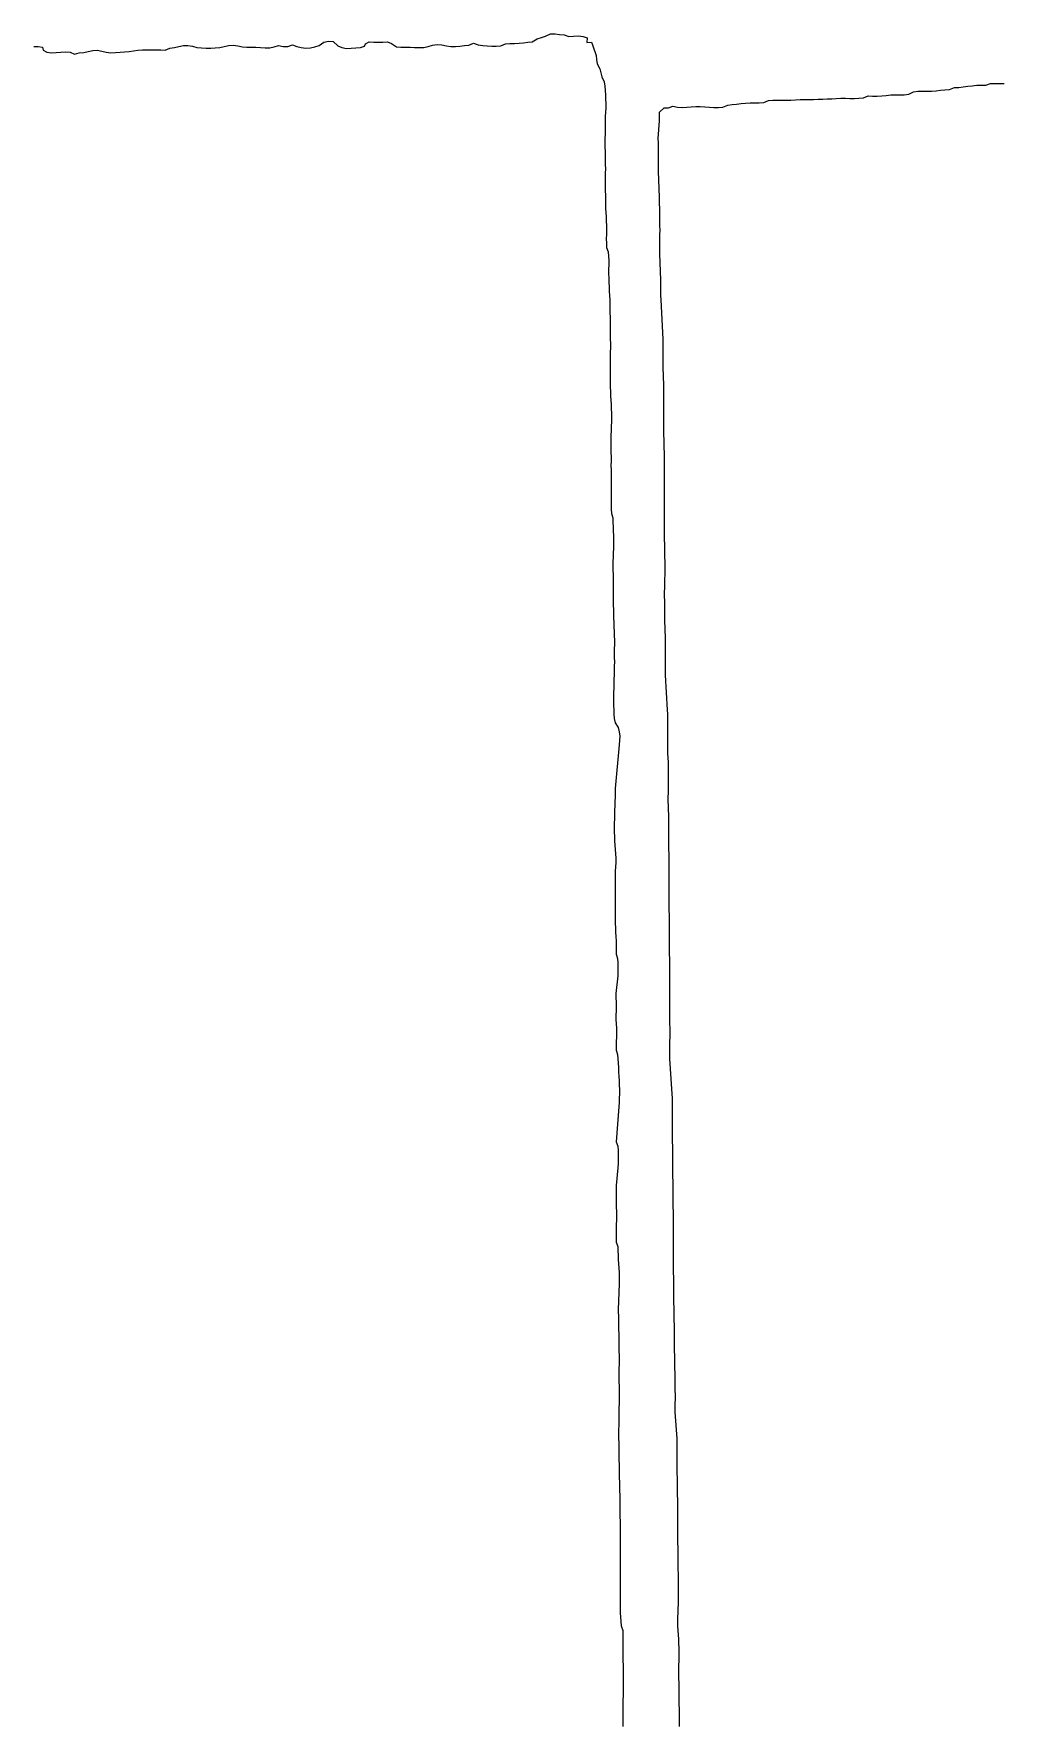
# Model space of a CAD drawing. Extents: x -16 to 11205, y -14909 to 147.
# Drawn here: x 211.64 to 216.35, y 23.51 to 31.72 of the extents above; entities that cross this region are included whole.
import ezdxf

# ---------------------------------------------------------------- set-up
doc = ezdxf.new("R2010")
doc.units = 0
doc.layers.get('0').update_dxf_attribs({"color": 1, "linetype": 'CONTINUOUS', "lineweight": 15, "true_color": 0xff0000})

msp = doc.modelspace()

# ---------------------------------------------------------------- linework, layer by layer
for p, q in [((213.0221, 31.6584), (213.0451, 31.6757)), ((213.0451, 31.6757), (213.0673, 31.6805)), ((213.0673, 31.6805), (213.0898, 31.6779)), ((213.0898, 31.6779), (213.1122, 31.6572)), ((213.2427, 31.655), (213.2467, 31.6662)), ((213.2467, 31.6662), (213.2648, 31.6761)), ((213.2648, 31.6761), (213.2873, 31.6746)), ((213.2873, 31.6746), (213.3093, 31.6746)), ((213.3093, 31.6746), (213.3313, 31.6746)), ((213.3313, 31.6746), (213.3541, 31.677)), ((213.3541, 31.677), (213.3734, 31.6688)), ((213.3734, 31.6688), (213.3972, 31.6529)), ((213.5726, 31.6602), (213.5948, 31.6634)), ((213.5948, 31.6634), (213.6176, 31.6621)), ((213.6176, 31.6621), (213.6398, 31.6579)), ((213.7491, 31.6611), (213.7716, 31.6701)), ((213.7716, 31.6701), (213.7938, 31.6615)), ((213.9033, 31.657), (213.9263, 31.6667)), ((213.9263, 31.6667), (213.9483, 31.6681)), ((213.9483, 31.6681), (213.9702, 31.6693)), ((213.9702, 31.6693), (213.9922, 31.6706)), ((213.9922, 31.6706), (214.014, 31.6722)), ((214.014, 31.6722), (214.0356, 31.6743)), ((214.0356, 31.6743), (214.0567, 31.6772)), ((214.0567, 31.6772), (214.081, 31.6912)), ((214.081, 31.6912), (214.1009, 31.6976)), ((214.1009, 31.6976), (214.1215, 31.7041)), ((214.1215, 31.7041), (214.1458, 31.7156)), ((214.1458, 31.7156), (214.1677, 31.715)), ((214.1677, 31.715), (214.1895, 31.7124)), ((214.1895, 31.7124), (214.2113, 31.7103)), ((214.2113, 31.7103), (214.2345, 31.7027)), ((214.2345, 31.7027), (214.2573, 31.7041)), ((214.2573, 31.7041), (214.2807, 31.7051)), ((214.2807, 31.7051), (214.3035, 31.7027)), ((214.3035, 31.7027), (214.3229, 31.6966)), ((214.3229, 31.6966), (214.3218, 31.6739)), ((214.3218, 31.6739), (214.3446, 31.6746)), ((214.3446, 31.6746), (214.3505, 31.6568)), ((211.6366, 31.6545), (211.6586, 31.6545)), ((211.6586, 31.6545), (211.6783, 31.65)), ((211.6783, 31.65), (211.6819, 31.636)), ((211.6819, 31.636), (211.7001, 31.6268)), ((211.7001, 31.6268), (211.7222, 31.6238)), ((211.7222, 31.6238), (211.7456, 31.6251)), ((211.7456, 31.6251), (211.7683, 31.6271)), ((211.7683, 31.6271), (211.7905, 31.6275)), ((211.7905, 31.6275), (211.8125, 31.627)), ((211.8125, 31.627), (211.8348, 31.6165)), ((211.8348, 31.6165), (211.8572, 31.6235)), ((211.8572, 31.6235), (211.8796, 31.6248)), ((211.8796, 31.6248), (211.9011, 31.6298)), ((211.9011, 31.6298), (211.9227, 31.6349)), ((211.9227, 31.6349), (211.9448, 31.6358)), ((211.9448, 31.6358), (211.9667, 31.6316)), ((211.9667, 31.6316), (211.9882, 31.6262)), ((211.9882, 31.6262), (212.0103, 31.6236)), ((212.0103, 31.6236), (212.033, 31.6247)), ((212.033, 31.6247), (212.0554, 31.6265)), ((212.0554, 31.6265), (212.0775, 31.6279)), ((212.0775, 31.6279), (212.0993, 31.6301)), ((212.0993, 31.6301), (212.1208, 31.6333)), ((212.1208, 31.6333), (212.1425, 31.6361)), ((212.1425, 31.6361), (212.1644, 31.6376)), ((212.1644, 31.6376), (212.1866, 31.6379)), ((212.1866, 31.6379), (212.2087, 31.638)), ((212.2087, 31.638), (212.2307, 31.638)), ((212.2307, 31.638), (212.2527, 31.6375)), ((212.2527, 31.6375), (212.2746, 31.6368)), ((212.2746, 31.6368), (212.2978, 31.6466)), ((212.2978, 31.6466), (212.3196, 31.6497)), ((212.3196, 31.6497), (212.3409, 31.6543)), ((212.3409, 31.6543), (212.3627, 31.6583)), ((212.3627, 31.6583), (212.3851, 31.6586)), ((212.3851, 31.6586), (212.407, 31.6548)), ((212.407, 31.6548), (212.4285, 31.6497)), ((212.4285, 31.6497), (212.4504, 31.6468)), ((212.4504, 31.6468), (212.4728, 31.6465)), ((212.4728, 31.6465), (212.4953, 31.6467)), ((212.4953, 31.6467), (212.5178, 31.6468)), ((212.5178, 31.6468), (212.5397, 31.6489)), ((212.5397, 31.6489), (212.561, 31.654)), ((212.561, 31.654), (212.5825, 31.6591)), ((212.5825, 31.6591), (212.6049, 31.6602)), ((212.6049, 31.6602), (212.6272, 31.657)), ((212.6272, 31.657), (212.649, 31.6528)), ((212.649, 31.6528), (212.6708, 31.651)), ((212.6708, 31.651), (212.6929, 31.6512)), ((212.6929, 31.6512), (212.715, 31.6511)), ((212.715, 31.6511), (212.7371, 31.6493)), ((212.7371, 31.6493), (212.7595, 31.6471)), ((212.7595, 31.6471), (212.782, 31.6473)), ((212.782, 31.6473), (212.8035, 31.6518)), ((212.8035, 31.6518), (212.8241, 31.659)), ((212.8241, 31.659), (212.8471, 31.6537)), ((212.8471, 31.6537), (212.8692, 31.6537)), ((212.8692, 31.6537), (212.8923, 31.6615)), ((212.8923, 31.6615), (212.9133, 31.6543)), ((212.9133, 31.6543), (212.9345, 31.6485)), ((212.9345, 31.6485), (212.9571, 31.6463)), ((212.9571, 31.6463), (212.9799, 31.6477)), ((212.9799, 31.6477), (213.0016, 31.6519)), ((213.0016, 31.6519), (213.0221, 31.6584)), ((213.1122, 31.6572), (213.1322, 31.6487)), ((213.1322, 31.6487), (213.1542, 31.645)), ((213.1542, 31.645), (213.1775, 31.6454)), ((213.1775, 31.6454), (213.2005, 31.647)), ((213.2005, 31.647), (213.2225, 31.6495)), ((213.2225, 31.6495), (213.2427, 31.655)), ((213.3972, 31.6529), (213.4189, 31.6507)), ((213.4189, 31.6507), (213.4411, 31.6508)), ((213.4411, 31.6508), (213.4633, 31.651)), ((213.4633, 31.651), (213.4854, 31.6498)), ((213.4854, 31.6498), (213.5077, 31.6486)), ((213.5077, 31.6486), (213.5299, 31.6499)), ((213.5299, 31.6499), (213.5513, 31.6545)), ((213.5513, 31.6545), (213.5726, 31.6602)), ((213.6398, 31.6579), (213.6615, 31.6544)), ((213.6615, 31.6544), (213.6835, 31.6538)), ((213.6835, 31.6538), (213.7054, 31.6555)), ((213.7054, 31.6555), (213.7271, 31.6583)), ((213.7271, 31.6583), (213.7491, 31.6611)), ((213.7938, 31.6615), (213.8159, 31.659)), ((213.8159, 31.659), (213.8377, 31.6569)), ((213.8377, 31.6569), (213.8596, 31.6558)), ((213.8596, 31.6558), (213.8815, 31.6559)), ((213.8815, 31.6559), (213.9033, 31.657)), ((214.3505, 31.6568), (214.366, 31.6105)), ((214.366, 31.6105), (214.3689, 31.5902)), ((214.3689, 31.5902), (214.3721, 31.5699)), ((214.3721, 31.5699), (214.3847, 31.546)), ((214.3847, 31.546), (214.3891, 31.5261)), ((214.3891, 31.5261), (214.3936, 31.506)), ((214.3936, 31.506), (214.406, 31.4825)), ((214.406, 31.4825), (214.409, 31.462)), ((214.409, 31.462), (214.4108, 31.4411)), ((214.4108, 31.4411), (214.4119, 31.42)), ((214.4119, 31.42), (214.4128, 31.3988)), ((215.753, 31.414), (215.7747, 31.4169)), ((215.7747, 31.4169), (215.7965, 31.4191)), ((215.7965, 31.4191), (215.8185, 31.4193)), ((215.8185, 31.4193), (215.8406, 31.4188)), ((215.8406, 31.4188), (215.8625, 31.4199)), ((215.8625, 31.4199), (215.884, 31.4229)), ((215.884, 31.4229), (215.9073, 31.4348)), ((215.9073, 31.4348), (215.9289, 31.4372)), ((215.9289, 31.4372), (215.9508, 31.4376)), ((215.9508, 31.4376), (215.9729, 31.4368)), ((215.9729, 31.4368), (215.995, 31.4367)), ((215.995, 31.4367), (216.0168, 31.4385)), ((216.0168, 31.4385), (216.0384, 31.4417)), ((216.0384, 31.4417), (216.06, 31.4444)), ((216.06, 31.4444), (216.0818, 31.4457)), ((216.0818, 31.4457), (216.1056, 31.4544)), ((216.1056, 31.4544), (216.1275, 31.4557)), ((216.1275, 31.4557), (216.1491, 31.4582)), ((216.1491, 31.4582), (216.1706, 31.4612)), ((216.1706, 31.4612), (216.1923, 31.4639)), ((216.1923, 31.4639), (216.2141, 31.4656)), ((216.2141, 31.4656), (216.2361, 31.4664)), ((216.2361, 31.4664), (216.2582, 31.4664)), ((216.2582, 31.4664), (216.2815, 31.475)), ((216.2815, 31.475), (216.3035, 31.475)), ((216.3035, 31.475), (216.3255, 31.475)), ((216.3255, 31.475), (216.3475, 31.475)), ((214.4121, 31.3352), (214.4111, 31.314)), ((214.4129, 31.3564), (214.4121, 31.3352)), ((214.4128, 31.3988), (214.4132, 31.3776)), ((214.4132, 31.3776), (214.4129, 31.3564)), ((214.6741, 31.335), (214.6961, 31.3562)), ((214.6742, 31.3139), (214.6741, 31.335)), ((214.6961, 31.3562), (214.7182, 31.3562)), ((214.7182, 31.3562), (214.7394, 31.364)), ((214.7394, 31.364), (214.7621, 31.3596)), ((214.7621, 31.3596), (214.7841, 31.3581)), ((214.7841, 31.3581), (214.8061, 31.3591)), ((214.8061, 31.3591), (214.828, 31.3611)), ((214.828, 31.3611), (214.8501, 31.3624)), ((214.8501, 31.3624), (214.8723, 31.3622)), ((214.8723, 31.3622), (214.8944, 31.3608)), ((214.8944, 31.3608), (214.9163, 31.359)), ((214.9163, 31.359), (214.9382, 31.3577)), ((214.9382, 31.3577), (214.9602, 31.3576)), ((214.9602, 31.3576), (214.982, 31.359)), ((214.982, 31.359), (215.0054, 31.3688)), ((215.0054, 31.3688), (215.0271, 31.3719)), ((215.0271, 31.3719), (215.0486, 31.3749)), ((215.0486, 31.3749), (215.0702, 31.3775)), ((215.0702, 31.3775), (215.092, 31.3797)), ((215.092, 31.3797), (215.114, 31.3808)), ((215.114, 31.3808), (215.136, 31.3811)), ((215.136, 31.3811), (215.158, 31.3813)), ((215.158, 31.3813), (215.1799, 31.3822)), ((215.1799, 31.3822), (215.2029, 31.3913)), ((215.2029, 31.3913), (215.2247, 31.3929)), ((215.2247, 31.3929), (215.2466, 31.394)), ((215.2466, 31.394), (215.2685, 31.3943)), ((215.2685, 31.3943), (215.2905, 31.3942)), ((215.2905, 31.3942), (215.3125, 31.3943)), ((215.3125, 31.3943), (215.3345, 31.3951)), ((215.3345, 31.3951), (215.3565, 31.3963)), ((215.3565, 31.3963), (215.3784, 31.3972)), ((215.3784, 31.3972), (215.4004, 31.3972)), ((215.4004, 31.3972), (215.4225, 31.3971)), ((215.4225, 31.3971), (215.4444, 31.3978)), ((215.4444, 31.3978), (215.4664, 31.3988)), ((215.4664, 31.3988), (215.4883, 31.3997)), ((215.4883, 31.3997), (215.5103, 31.4007)), ((215.5103, 31.4007), (215.5323, 31.402)), ((215.5323, 31.402), (215.5543, 31.4029)), ((215.5543, 31.4029), (215.5764, 31.4025)), ((215.5764, 31.4025), (215.5984, 31.4013)), ((215.5984, 31.4013), (215.6203, 31.4012)), ((215.6203, 31.4012), (215.6422, 31.403)), ((215.6422, 31.403), (215.664, 31.4055)), ((215.664, 31.4055), (215.6868, 31.4139)), ((215.6868, 31.4139), (215.7089, 31.413)), ((215.7089, 31.413), (215.731, 31.4125)), ((215.731, 31.4125), (215.753, 31.414)), ((214.4099, 31.2717), (214.4097, 31.2505)), ((214.4104, 31.2929), (214.4099, 31.2717)), ((214.4111, 31.314), (214.4104, 31.2929)), ((214.6677, 31.2078), (214.6742, 31.2927)), ((214.6742, 31.2927), (214.6742, 31.3139)), ((214.4095, 31.2082), (214.4094, 31.187)), ((214.4094, 31.187), (214.4094, 31.1658)), ((214.4096, 31.2293), (214.4095, 31.2082)), ((214.4097, 31.2505), (214.4096, 31.2293)), ((214.6685, 31.1867), (214.6677, 31.2078)), ((214.6689, 31.1656), (214.6685, 31.1867)), ((214.4094, 31.1658), (214.4096, 31.1447)), ((214.4096, 31.1447), (214.4101, 31.1235)), ((214.4101, 31.1235), (214.4107, 31.1023)), ((214.4107, 31.1023), (214.411, 31.0812)), ((214.6688, 31.1021), (214.6689, 31.1233)), ((214.6689, 31.0809), (214.6688, 31.1021)), ((214.669, 31.1445), (214.6689, 31.1656)), ((214.6689, 31.1233), (214.669, 31.1445)), ((214.4109, 31.0177), (214.4108, 30.9965)), ((214.411, 31.0388), (214.4109, 31.0177)), ((214.411, 31.0812), (214.4112, 31.06)), ((214.4112, 31.06), (214.411, 31.0388)), ((214.6693, 31.0597), (214.6689, 31.0809)), ((214.6698, 31.0385), (214.6693, 31.0597)), ((214.6705, 31.0174), (214.6698, 31.0385)), ((214.6713, 30.9962), (214.6705, 31.0174)), ((214.4108, 30.9965), (214.4107, 30.9753)), ((214.4107, 30.9753), (214.4109, 30.9542)), ((214.4109, 30.9542), (214.4113, 30.933)), ((214.4113, 30.933), (214.4116, 30.9118)), ((214.6722, 30.9751), (214.6713, 30.9962)), ((214.673, 30.9539), (214.6722, 30.9751)), ((214.6736, 30.9328), (214.673, 30.9539)), ((214.674, 30.9116), (214.6736, 30.9328)), ((214.4116, 30.9118), (214.412, 30.8907)), ((214.412, 30.8907), (214.4125, 30.8696)), ((214.4125, 30.8696), (214.4135, 30.8484)), ((214.4135, 30.8484), (214.4148, 30.8273)), ((214.6744, 30.8905), (214.674, 30.9116)), ((214.675, 30.8693), (214.6744, 30.8905)), ((214.6757, 30.8482), (214.675, 30.8693)), ((214.6761, 30.827), (214.6757, 30.8482)), ((214.4148, 30.8273), (214.4158, 30.8062)), ((214.4158, 30.8062), (214.4166, 30.785)), ((214.4166, 30.7637), (214.4163, 30.7426)), ((214.4166, 30.785), (214.4166, 30.7637)), ((214.6764, 30.8058), (214.6761, 30.827)), ((214.6765, 30.7846), (214.6764, 30.8058)), ((214.6766, 30.7635), (214.6765, 30.7846)), ((214.6765, 30.7423), (214.6766, 30.7635)), ((214.4163, 30.7426), (214.416, 30.7214)), ((214.416, 30.7214), (214.4164, 30.7003)), ((214.4164, 30.7003), (214.4175, 30.6793)), ((214.4175, 30.6793), (214.4255, 30.6574)), ((214.6759, 30.6788), (214.676, 30.7)), ((214.6761, 30.6576), (214.6759, 30.6788)), ((214.676, 30.7), (214.6764, 30.7211)), ((214.6764, 30.7211), (214.6765, 30.7423)), ((214.4255, 30.6574), (214.4269, 30.6364)), ((214.4269, 30.6364), (214.4275, 30.6153)), ((214.4275, 30.6153), (214.4275, 30.5942)), ((214.6764, 30.6365), (214.6761, 30.6576)), ((214.6769, 30.6153), (214.6764, 30.6365)), ((214.6775, 30.5942), (214.6769, 30.6153)), ((214.4275, 30.5942), (214.4271, 30.573)), ((214.4271, 30.573), (214.4271, 30.5518)), ((214.4271, 30.5518), (214.4275, 30.5306)), ((214.4275, 30.5306), (214.4283, 30.5094)), ((214.6783, 30.5731), (214.6775, 30.5942)), ((214.6792, 30.5519), (214.6783, 30.5731)), ((214.68, 30.5307), (214.6792, 30.5519)), ((214.6807, 30.5096), (214.68, 30.5307)), ((214.4283, 30.5094), (214.4293, 30.4883)), ((214.4293, 30.4883), (214.4305, 30.4671)), ((214.4305, 30.4671), (214.4316, 30.446)), ((214.4316, 30.446), (214.4326, 30.4249)), ((214.6809, 30.4884), (214.6807, 30.5096)), ((214.6809, 30.4672), (214.6809, 30.4884)), ((214.681, 30.446), (214.6809, 30.4672)), ((214.6815, 30.4248), (214.681, 30.446)), ((214.4326, 30.4249), (214.4332, 30.4038)), ((214.4332, 30.4038), (214.4335, 30.3826)), ((214.4335, 30.3826), (214.4338, 30.3614)), ((214.4338, 30.3614), (214.4341, 30.3403)), ((214.692, 30.234), (214.6815, 30.4248)), ((214.4341, 30.3403), (214.4344, 30.3191)), ((214.4344, 30.3191), (214.4347, 30.2979)), ((214.4347, 30.2979), (214.4349, 30.2768)), ((214.4349, 30.2768), (214.4351, 30.2556)), ((214.4351, 30.2556), (214.4353, 30.2344)), ((214.4353, 30.2344), (214.4355, 30.2132)), ((214.4356, 30.1921), (214.4354, 30.1709)), ((214.4355, 30.2132), (214.4356, 30.1921)), ((214.6926, 30.2129), (214.692, 30.234)), ((214.6925, 30.1707), (214.6926, 30.1918)), ((214.6926, 30.1918), (214.6926, 30.2129)), ((214.4351, 30.1285), (214.4349, 30.1074)), ((214.4349, 30.1074), (214.4349, 30.0862)), ((214.4352, 30.1497), (214.4351, 30.1285)), ((214.4354, 30.1709), (214.4352, 30.1497)), ((214.6923, 30.1283), (214.6924, 30.1495)), ((214.6923, 30.1071), (214.6923, 30.1283)), ((214.6927, 30.0859), (214.6923, 30.1071)), ((214.6924, 30.1495), (214.6925, 30.1707)), ((214.4349, 30.0862), (214.435, 30.0651)), ((214.435, 30.0651), (214.435, 30.0439)), ((214.435, 30.0439), (214.4351, 30.0227)), ((214.4351, 30.0227), (214.4351, 30.0016)), ((214.6934, 30.0648), (214.6927, 30.0859)), ((214.6941, 30.0436), (214.6934, 30.0648)), ((214.6947, 30.0225), (214.6941, 30.0436)), ((214.6951, 30.0013), (214.6947, 30.0225)), ((214.4351, 30.0016), (214.4355, 29.9804)), ((214.4355, 29.9804), (214.4363, 29.9594)), ((214.4363, 29.9594), (214.4376, 29.9383)), ((214.6953, 29.9802), (214.6951, 30.0013)), ((214.6956, 29.959), (214.6953, 29.9802)), ((214.6956, 29.9379), (214.6956, 29.959)), ((214.4376, 29.9383), (214.4391, 29.9172)), ((214.4391, 29.9172), (214.4402, 29.896)), ((214.4402, 29.896), (214.4408, 29.8747)), ((214.4408, 29.8747), (214.4409, 29.8534)), ((214.6951, 29.8744), (214.6953, 29.8955)), ((214.6951, 29.8532), (214.6951, 29.8744)), ((214.6953, 29.8955), (214.6955, 29.9167)), ((214.6955, 29.9167), (214.6956, 29.9379)), ((214.4393, 29.7897), (214.4387, 29.7685)), ((214.4399, 29.8109), (214.4393, 29.7897)), ((214.4404, 29.8321), (214.4399, 29.8109)), ((214.4409, 29.8534), (214.4404, 29.8321)), ((214.6952, 29.832), (214.6951, 29.8532)), ((214.6953, 29.8108), (214.6952, 29.832)), ((214.6956, 29.7897), (214.6953, 29.8108)), ((214.6959, 29.7685), (214.6956, 29.7897)), ((214.4382, 29.7474), (214.438, 29.7263)), ((214.438, 29.7263), (214.4382, 29.7052)), ((214.4387, 29.7685), (214.4382, 29.7474)), ((214.4382, 29.7052), (214.4386, 29.684)), ((214.6963, 29.7473), (214.6959, 29.7685)), ((214.6969, 29.7262), (214.6963, 29.7473)), ((214.6976, 29.705), (214.6969, 29.7262)), ((214.6981, 29.6838), (214.6976, 29.705)), ((214.4386, 29.684), (214.4389, 29.6628)), ((214.4388, 29.6417), (214.4387, 29.6205)), ((214.4387, 29.6205), (214.4389, 29.5993)), ((214.4389, 29.6628), (214.4388, 29.6417)), ((214.6983, 29.6627), (214.6981, 29.6838)), ((214.6981, 29.5992), (214.6983, 29.6203)), ((214.6984, 29.6415), (214.6983, 29.6627)), ((214.6983, 29.6203), (214.6984, 29.6415)), ((214.4389, 29.5993), (214.439, 29.5782)), ((214.439, 29.5782), (214.439, 29.557)), ((214.439, 29.557), (214.439, 29.5359)), ((214.439, 29.5359), (214.4392, 29.5147)), ((214.698, 29.578), (214.6981, 29.5992)), ((214.698, 29.5568), (214.698, 29.578)), ((214.698, 29.5356), (214.698, 29.5568)), ((214.6981, 29.5145), (214.698, 29.5356)), ((214.4392, 29.5147), (214.4396, 29.4935)), ((214.4396, 29.4935), (214.4399, 29.4724)), ((214.4399, 29.4724), (214.44, 29.4512)), ((214.44, 29.4512), (214.4401, 29.4301)), ((214.6982, 29.4933), (214.6981, 29.5145)), ((214.6983, 29.4721), (214.6982, 29.4933)), ((214.6986, 29.451), (214.6983, 29.4721)), ((214.6988, 29.4298), (214.6986, 29.451)), ((214.4401, 29.4301), (214.4402, 29.4089)), ((214.4402, 29.4089), (214.4405, 29.3878)), ((214.4405, 29.3878), (214.4468, 29.3662)), ((214.4468, 29.3662), (214.4476, 29.345)), ((214.6984, 29.3451), (214.6985, 29.3663)), ((214.6985, 29.3663), (214.6988, 29.3875)), ((214.6989, 29.4086), (214.6988, 29.4298)), ((214.6988, 29.3875), (214.6989, 29.4086)), ((214.4476, 29.345), (214.4487, 29.3239)), ((214.4487, 29.3239), (214.4498, 29.3027)), ((214.4498, 29.3027), (214.4507, 29.2817)), ((214.6984, 29.324), (214.6984, 29.3451)), ((214.6985, 29.3028), (214.6984, 29.324)), ((214.6987, 29.2816), (214.6985, 29.3028)), ((214.4507, 29.2184), (214.4497, 29.1973)), ((214.4507, 29.2817), (214.4513, 29.2606)), ((214.4512, 29.2395), (214.4507, 29.2184)), ((214.4513, 29.2606), (214.4512, 29.2395)), ((214.699, 29.2605), (214.6987, 29.2816)), ((214.6993, 29.2393), (214.699, 29.2605)), ((214.6997, 29.2182), (214.6993, 29.2393)), ((214.7001, 29.197), (214.6997, 29.2182)), ((214.4476, 29.1549), (214.4474, 29.1336)), ((214.4474, 29.1336), (214.4476, 29.1123)), ((214.4485, 29.1761), (214.4476, 29.1549)), ((214.4497, 29.1973), (214.4485, 29.1761)), ((214.7006, 29.1758), (214.7001, 29.197)), ((214.701, 29.1546), (214.7006, 29.1758)), ((214.7013, 29.1335), (214.701, 29.1546)), ((214.7013, 29.1123), (214.7013, 29.1335)), ((214.4476, 29.1123), (214.4485, 29.0911)), ((214.4485, 29.0911), (214.4493, 29.07)), ((214.4493, 29.07), (214.4497, 29.0489)), ((214.4497, 29.0489), (214.4496, 29.0277)), ((214.6996, 29.0276), (214.7002, 29.0487)), ((214.7002, 29.0487), (214.7008, 29.0699)), ((214.7008, 29.0699), (214.7011, 29.0911)), ((214.7011, 29.0911), (214.7013, 29.1123)), ((214.4494, 29.0066), (214.4492, 28.9854)), ((214.4492, 28.9854), (214.4494, 28.9642)), ((214.4496, 29.0277), (214.4494, 29.0066)), ((214.4494, 28.9642), (214.45, 28.943)), ((214.6991, 29.0064), (214.6996, 29.0276)), ((214.6991, 28.9853), (214.6991, 29.0064)), ((214.6994, 28.9641), (214.6991, 28.9853)), ((214.6998, 28.9429), (214.6994, 28.9641)), ((214.45, 28.943), (214.4506, 28.9218)), ((214.4506, 28.9218), (214.4511, 28.9006)), ((214.4511, 28.9006), (214.4516, 28.8794)), ((214.4516, 28.8794), (214.4521, 28.8583)), ((214.7001, 28.9218), (214.6998, 28.9429)), ((214.7003, 28.9006), (214.7001, 28.9218)), ((214.7004, 28.8795), (214.7003, 28.9006)), ((214.7008, 28.8583), (214.7004, 28.8795)), ((214.4521, 28.8583), (214.4528, 28.8371)), ((214.4528, 28.8371), (214.4536, 28.816)), ((214.4536, 28.816), (214.4544, 28.7949)), ((214.4544, 28.7949), (214.455, 28.7737)), ((214.7013, 28.8372), (214.7008, 28.8583)), ((214.7019, 28.816), (214.7013, 28.8372)), ((214.7025, 28.7948), (214.7019, 28.816)), ((214.703, 28.7736), (214.7025, 28.7948)), ((214.4548, 28.7314), (214.4546, 28.7102)), ((214.4546, 28.7102), (214.4547, 28.6891)), ((214.4551, 28.7526), (214.4548, 28.7314)), ((214.455, 28.7737), (214.4551, 28.7526)), ((214.7032, 28.7524), (214.703, 28.7736)), ((214.703, 28.7101), (214.7032, 28.7312)), ((214.703, 28.6889), (214.703, 28.7101)), ((214.7032, 28.7312), (214.7032, 28.7524)), ((214.4548, 28.6467), (214.4543, 28.6256)), ((214.4547, 28.6891), (214.4549, 28.6679)), ((214.4549, 28.6679), (214.4548, 28.6467)), ((214.7031, 28.6678), (214.703, 28.6889)), ((214.7034, 28.6466), (214.7031, 28.6678)), ((214.7036, 28.6254), (214.7034, 28.6466)), ((214.4523, 28.5621), (214.4518, 28.5409)), ((214.4529, 28.5833), (214.4523, 28.5621)), ((214.4535, 28.6044), (214.4529, 28.5833)), ((214.4543, 28.6256), (214.4535, 28.6044)), ((214.7037, 28.6042), (214.7036, 28.6254)), ((214.7132, 28.4346), (214.7037, 28.6042)), ((214.4511, 28.5197), (214.4508, 28.4985)), ((214.4508, 28.4985), (214.451, 28.4772)), ((214.451, 28.4772), (214.4516, 28.456)), ((214.4518, 28.5409), (214.4511, 28.5197)), ((214.4516, 28.456), (214.452, 28.4347)), ((214.452, 28.4347), (214.4528, 28.4134)), ((214.4528, 28.4134), (214.4548, 28.3925)), ((214.4548, 28.3925), (214.4591, 28.3721)), ((214.7142, 28.4135), (214.7132, 28.4346)), ((214.7149, 28.3924), (214.7142, 28.4135)), ((214.7152, 28.3713), (214.7149, 28.3924)), ((214.4591, 28.3721), (214.4728, 28.3493)), ((214.4728, 28.3493), (214.4782, 28.3292)), ((214.4782, 28.3292), (214.4808, 28.3081)), ((214.4808, 28.3081), (214.4803, 28.2868)), ((214.714, 28.2866), (214.7141, 28.3079)), ((214.7141, 28.3079), (214.7145, 28.329)), ((214.7145, 28.329), (214.715, 28.3502)), ((214.715, 28.3502), (214.7152, 28.3713)), ((214.4777, 28.2657), (214.4587, 28.054)), ((214.4803, 28.2868), (214.4777, 28.2657)), ((214.7142, 28.2654), (214.714, 28.2866)), ((214.7146, 28.2442), (214.7142, 28.2654)), ((214.7153, 28.223), (214.7146, 28.2442)), ((214.7161, 28.2018), (214.7153, 28.223)), ((214.7171, 28.1807), (214.7161, 28.2018)), ((214.7178, 28.1596), (214.7171, 28.1807)), ((214.718, 28.1385), (214.7178, 28.1596)), ((214.7179, 28.1173), (214.718, 28.1385)), ((214.4587, 28.054), (214.4591, 28.0328)), ((214.7174, 28.0326), (214.7176, 28.0538)), ((214.7175, 28.075), (214.7176, 28.0961)), ((214.7176, 28.0538), (214.7175, 28.075)), ((214.7176, 28.0961), (214.7179, 28.1173)), ((214.4579, 27.9904), (214.4568, 27.9693)), ((214.4588, 28.0116), (214.4579, 27.9904)), ((214.4591, 28.0328), (214.4588, 28.0116)), ((214.717, 28.0114), (214.7174, 28.0326)), ((214.717, 27.9902), (214.717, 28.0114)), ((214.7175, 27.9691), (214.717, 27.9902)), ((214.4552, 27.9058), (214.4548, 27.8846)), ((214.4556, 27.927), (214.4552, 27.9058)), ((214.4561, 27.9481), (214.4556, 27.927)), ((214.4568, 27.9693), (214.4561, 27.9481)), ((214.7183, 27.9479), (214.7175, 27.9691)), ((214.719, 27.9268), (214.7183, 27.9479)), ((214.7194, 27.9056), (214.719, 27.9268)), ((214.7196, 27.8844), (214.7194, 27.9056)), ((214.4548, 27.8846), (214.4546, 27.8634)), ((214.4546, 27.8634), (214.4547, 27.8423)), ((214.4547, 27.8423), (214.4552, 27.8211)), ((214.4552, 27.8211), (214.4559, 27.7999)), ((214.7197, 27.8633), (214.7196, 27.8844)), ((214.7198, 27.8421), (214.7197, 27.8633)), ((214.7198, 27.821), (214.7198, 27.8421)), ((214.7198, 27.7998), (214.7198, 27.821)), ((214.4559, 27.7999), (214.4569, 27.7788)), ((214.4569, 27.7788), (214.4587, 27.7577)), ((214.4587, 27.7577), (214.4607, 27.7366)), ((214.4607, 27.7366), (214.462, 27.7154)), ((214.7199, 27.7786), (214.7198, 27.7998)), ((214.72, 27.7574), (214.7199, 27.7786)), ((214.7203, 27.7363), (214.72, 27.7574)), ((214.7205, 27.7151), (214.7203, 27.7363)), ((214.459, 27.6517), (214.4583, 27.6306)), ((214.4605, 27.6728), (214.459, 27.6517)), ((214.4619, 27.6941), (214.4605, 27.6728)), ((214.462, 27.7154), (214.4619, 27.6941)), ((214.7208, 27.6939), (214.7205, 27.7151)), ((214.721, 27.6728), (214.7208, 27.6939)), ((214.7211, 27.6516), (214.721, 27.6728)), ((214.7211, 27.6304), (214.7211, 27.6516)), ((214.4583, 27.6306), (214.4583, 27.6094)), ((214.4583, 27.6094), (214.4584, 27.5883)), ((214.4584, 27.5883), (214.4585, 27.5671)), ((214.4585, 27.5671), (214.4585, 27.5459)), ((214.7208, 27.5458), (214.721, 27.5669)), ((214.721, 27.5669), (214.7211, 27.5881)), ((214.7211, 27.6093), (214.7211, 27.6304)), ((214.7211, 27.5881), (214.7211, 27.6093)), ((214.4585, 27.5248), (214.4584, 27.5036)), ((214.4584, 27.5036), (214.4584, 27.4824)), ((214.4584, 27.4824), (214.4585, 27.4613)), ((214.4585, 27.5459), (214.4585, 27.5248)), ((214.7206, 27.5246), (214.7208, 27.5458)), ((214.7206, 27.5034), (214.7206, 27.5246)), ((214.7209, 27.4822), (214.7206, 27.5034)), ((214.7214, 27.4611), (214.7209, 27.4822)), ((214.4585, 27.4613), (214.4587, 27.4401)), ((214.4587, 27.4401), (214.4588, 27.419)), ((214.4588, 27.419), (214.4592, 27.3978)), ((214.4592, 27.3978), (214.4599, 27.3767)), ((214.722, 27.4399), (214.7214, 27.4611)), ((214.7224, 27.4188), (214.722, 27.4399)), ((214.7226, 27.3976), (214.7224, 27.4188)), ((214.7226, 27.3764), (214.7226, 27.3976)), ((214.4599, 27.3767), (214.461, 27.3556)), ((214.461, 27.3556), (214.4622, 27.3345)), ((214.4622, 27.3345), (214.4632, 27.3133)), ((214.7224, 27.3129), (214.7225, 27.3341)), ((214.7225, 27.3341), (214.7226, 27.3552)), ((214.7226, 27.3552), (214.7226, 27.3764)), ((214.4632, 27.3133), (214.4638, 27.2921)), ((214.4638, 27.2921), (214.4642, 27.2709)), ((214.4642, 27.2709), (214.4644, 27.2497)), ((214.4644, 27.2497), (214.471, 27.2283)), ((214.7224, 27.2917), (214.7224, 27.3129)), ((214.7227, 27.2706), (214.7224, 27.2917)), ((214.7231, 27.2494), (214.7227, 27.2706)), ((214.7236, 27.2283), (214.7231, 27.2494)), ((214.471, 27.2283), (214.4711, 27.2071)), ((214.4711, 27.2071), (214.4713, 27.186)), ((214.4713, 27.186), (214.4717, 27.1649)), ((214.4717, 27.1649), (214.4718, 27.1438)), ((214.7239, 27.2071), (214.7236, 27.2283)), ((214.724, 27.1859), (214.7239, 27.2071)), ((214.7241, 27.1647), (214.724, 27.1859)), ((214.7242, 27.1436), (214.7241, 27.1647)), ((214.4718, 27.1438), (214.4625, 27.059)), ((214.7239, 27.0589), (214.724, 27.08)), ((214.724, 27.08), (214.7241, 27.1012)), ((214.7241, 27.1012), (214.7242, 27.1224)), ((214.7242, 27.1224), (214.7242, 27.1436)), ((214.4625, 27.059), (214.4628, 27.0379)), ((214.4628, 27.0379), (214.4633, 27.0167)), ((214.4633, 26.9955), (214.463, 26.9744)), ((214.4633, 27.0167), (214.4633, 26.9955)), ((214.7238, 27.0377), (214.7239, 27.0589)), ((214.7238, 27.0165), (214.7238, 27.0377)), ((214.7239, 26.9954), (214.7238, 27.0165)), ((214.7242, 26.9742), (214.7239, 26.9954)), ((214.463, 26.9744), (214.4627, 26.9533)), ((214.4627, 26.9533), (214.4629, 26.9321)), ((214.4629, 26.9321), (214.4639, 26.911)), ((214.4639, 26.911), (214.465, 26.8898)), ((214.7246, 26.9531), (214.7242, 26.9742)), ((214.7248, 26.9319), (214.7246, 26.9531)), ((214.725, 26.9107), (214.7248, 26.9319)), ((214.7252, 26.8895), (214.725, 26.9107)), ((214.4642, 26.8262), (214.4636, 26.805)), ((214.4651, 26.8473), (214.4642, 26.8262)), ((214.465, 26.8898), (214.4655, 26.8686)), ((214.4655, 26.8686), (214.4651, 26.8473)), ((214.7249, 26.8048), (214.7251, 26.826)), ((214.7251, 26.826), (214.7252, 26.8472)), ((214.7252, 26.8683), (214.7252, 26.8895)), ((214.7252, 26.8472), (214.7252, 26.8683)), ((214.4636, 26.805), (214.4636, 26.784)), ((214.4636, 26.784), (214.4708, 26.7623)), ((214.4708, 26.7623), (214.4721, 26.7411)), ((214.4721, 26.7411), (214.4734, 26.72)), ((214.7248, 26.7837), (214.7249, 26.8048)), ((214.7249, 26.7625), (214.7248, 26.7837)), ((214.7251, 26.7414), (214.7249, 26.7625)), ((214.7362, 26.5718), (214.7251, 26.7414)), ((214.4734, 26.72), (214.4747, 26.6989)), ((214.4747, 26.6989), (214.4758, 26.6778)), ((214.4758, 26.6778), (214.4769, 26.6567)), ((214.4769, 26.6567), (214.4781, 26.6356)), ((214.4781, 26.6356), (214.4791, 26.6145)), ((214.4791, 26.6145), (214.4797, 26.5933)), ((214.4797, 26.5933), (214.4797, 26.5721)), ((214.477, 26.5088), (214.4756, 26.4877)), ((214.4782, 26.5299), (214.477, 26.5088)), ((214.479, 26.551), (214.4782, 26.5299)), ((214.4797, 26.5721), (214.479, 26.551)), ((214.7366, 26.5507), (214.7362, 26.5718)), ((214.7368, 26.5295), (214.7366, 26.5507)), ((214.7369, 26.5084), (214.7368, 26.5295)), ((214.737, 26.4873), (214.7369, 26.5084)), ((214.4707, 26.4244), (214.4636, 26.3395)), ((214.4723, 26.4456), (214.4707, 26.4244)), ((214.4739, 26.4667), (214.4723, 26.4456)), ((214.4756, 26.4877), (214.4739, 26.4667)), ((214.7371, 26.4661), (214.737, 26.4873)), ((214.7371, 26.4449), (214.7371, 26.4661)), ((214.7371, 26.4238), (214.7371, 26.4449)), ((214.7371, 26.4026), (214.7371, 26.4238)), ((214.4636, 26.3395), (214.4714, 26.3178)), ((214.7372, 26.3814), (214.7371, 26.4026)), ((214.7375, 26.3602), (214.7372, 26.3814)), ((214.738, 26.339), (214.7375, 26.3602)), ((214.7384, 26.3178), (214.738, 26.339)), ((214.4714, 26.3178), (214.4729, 26.2967)), ((214.4737, 26.2547), (214.4728, 26.2336)), ((214.4729, 26.2967), (214.4738, 26.2757)), ((214.4738, 26.2757), (214.4737, 26.2547)), ((214.7388, 26.2967), (214.7384, 26.3178)), ((214.7392, 26.2755), (214.7388, 26.2967)), ((214.7394, 26.2544), (214.7392, 26.2755)), ((214.7393, 26.2332), (214.7394, 26.2544)), ((214.4715, 26.2126), (214.4632, 26.1276)), ((214.4728, 26.2336), (214.4715, 26.2126)), ((214.7392, 26.2121), (214.7393, 26.2332)), ((214.7393, 26.1909), (214.7392, 26.2121)), ((214.7394, 26.1697), (214.7393, 26.1909)), ((214.7398, 26.1485), (214.7394, 26.1697)), ((214.4632, 26.1276), (214.4633, 26.1065)), ((214.4633, 26.1065), (214.4635, 26.0853)), ((214.4635, 26.0853), (214.4637, 26.0642)), ((214.7402, 26.1274), (214.7398, 26.1485)), ((214.7404, 26.1062), (214.7402, 26.1274)), ((214.7406, 26.085), (214.7404, 26.1062)), ((214.7408, 26.0639), (214.7406, 26.085)), ((214.4637, 26.0642), (214.464, 26.043)), ((214.464, 26.043), (214.4645, 26.0218)), ((214.4645, 26.0218), (214.4649, 26.0006)), ((214.741, 26.0427), (214.7408, 26.0639)), ((214.7413, 26.0215), (214.741, 26.0427)), ((214.7416, 26.0004), (214.7413, 26.0215)), ((214.4642, 25.9371), (214.4641, 25.9159)), ((214.4646, 25.9582), (214.4642, 25.9371)), ((214.4648, 25.9794), (214.4646, 25.9582)), ((214.4649, 26.0006), (214.4648, 25.9794)), ((214.7419, 25.9792), (214.7416, 26.0004)), ((214.7418, 25.9157), (214.7419, 25.9369)), ((214.742, 25.9581), (214.7419, 25.9792)), ((214.7419, 25.9369), (214.742, 25.9581)), ((214.4641, 25.9159), (214.4641, 25.8948)), ((214.4641, 25.8948), (214.4642, 25.8737)), ((214.4642, 25.8737), (214.4644, 25.8526)), ((214.4644, 25.8526), (214.4711, 25.8309)), ((214.7417, 25.8946), (214.7418, 25.9157)), ((214.7418, 25.8734), (214.7417, 25.8946)), ((214.7418, 25.8522), (214.7418, 25.8734)), ((214.7418, 25.831), (214.7418, 25.8522)), ((214.4711, 25.8309), (214.472, 25.8097)), ((214.472, 25.8097), (214.473, 25.7885)), ((214.473, 25.7885), (214.474, 25.7674)), ((214.474, 25.7674), (214.4751, 25.7463)), ((214.7419, 25.8099), (214.7418, 25.831)), ((214.7421, 25.7887), (214.7419, 25.8099)), ((214.7422, 25.7675), (214.7421, 25.7887)), ((214.7424, 25.7464), (214.7422, 25.7675)), ((214.4751, 25.7463), (214.4763, 25.7252)), ((214.4763, 25.7252), (214.4776, 25.7041)), ((214.4776, 25.7041), (214.4786, 25.683)), ((214.4786, 25.683), (214.4789, 25.6619)), ((214.7425, 25.7252), (214.7424, 25.7464)), ((214.7428, 25.704), (214.7425, 25.7252)), ((214.743, 25.6829), (214.7428, 25.704)), ((214.7432, 25.6617), (214.743, 25.6829)), ((214.4763, 25.5985), (214.4753, 25.5774)), ((214.4775, 25.6196), (214.4763, 25.5985)), ((214.4784, 25.6407), (214.4775, 25.6196)), ((214.4789, 25.6619), (214.4784, 25.6407)), ((214.7431, 25.6405), (214.7432, 25.6617)), ((214.7432, 25.6194), (214.7431, 25.6405)), ((214.7434, 25.5982), (214.7432, 25.6194)), ((214.7438, 25.577), (214.7434, 25.5982)), ((214.4744, 25.5562), (214.4741, 25.5349)), ((214.4741, 25.5349), (214.4743, 25.5137)), ((214.4743, 25.5137), (214.4748, 25.4925)), ((214.4753, 25.5774), (214.4744, 25.5562)), ((214.7442, 25.5559), (214.7438, 25.577)), ((214.7446, 25.5347), (214.7442, 25.5559)), ((214.7451, 25.5135), (214.7446, 25.5347)), ((214.7456, 25.4924), (214.7451, 25.5135)), ((214.4748, 25.4925), (214.4753, 25.4713)), ((214.4753, 25.4713), (214.4756, 25.4501)), ((214.4756, 25.4501), (214.4758, 25.429)), ((214.4758, 25.429), (214.476, 25.4078)), ((214.7461, 25.4712), (214.7456, 25.4924)), ((214.7465, 25.4501), (214.7461, 25.4712)), ((214.7469, 25.4289), (214.7465, 25.4501)), ((214.7472, 25.4077), (214.7469, 25.4289)), ((214.476, 25.4078), (214.4762, 25.3866)), ((214.4762, 25.3866), (214.4764, 25.3655)), ((214.4764, 25.3655), (214.4766, 25.3443)), ((214.7473, 25.3865), (214.7472, 25.4077)), ((214.7472, 25.3442), (214.7473, 25.3654)), ((214.7473, 25.3654), (214.7473, 25.3865)), ((214.4766, 25.3443), (214.4771, 25.3231)), ((214.4771, 25.3231), (214.4777, 25.302)), ((214.4777, 25.302), (214.4781, 25.2808)), ((214.4781, 25.2808), (214.4779, 25.2597)), ((214.7474, 25.323), (214.7472, 25.3442)), ((214.7478, 25.3019), (214.7474, 25.323)), ((214.7481, 25.2807), (214.7478, 25.3019)), ((214.7485, 25.2596), (214.7481, 25.2807)), ((214.477, 25.2173), (214.4768, 25.1962)), ((214.4768, 25.1962), (214.4771, 25.175)), ((214.4774, 25.2385), (214.477, 25.2173)), ((214.4779, 25.2597), (214.4774, 25.2385)), ((214.7489, 25.2384), (214.7485, 25.2596)), ((214.7494, 25.2173), (214.7489, 25.2384)), ((214.7499, 25.1961), (214.7494, 25.2173)), ((214.7504, 25.1749), (214.7499, 25.1961)), ((214.4771, 25.175), (214.4776, 25.1538)), ((214.4776, 25.1538), (214.4782, 25.1326)), ((214.4782, 25.1326), (214.4787, 25.1115)), ((214.4787, 25.1115), (214.4787, 25.0903)), ((214.7508, 25.1537), (214.7504, 25.1749)), ((214.751, 25.1325), (214.7508, 25.1537)), ((214.7512, 25.1113), (214.751, 25.1325)), ((214.7511, 25.0901), (214.7512, 25.1113)), ((214.477, 25.0269), (214.4767, 25.0057)), ((214.4775, 25.048), (214.477, 25.0269)), ((214.4782, 25.0692), (214.4775, 25.048)), ((214.4787, 25.0903), (214.4782, 25.0692)), ((214.7509, 25.069), (214.7511, 25.0901)), ((214.7509, 25.0478), (214.7509, 25.069)), ((214.7509, 25.0267), (214.7509, 25.0478)), ((214.7597, 24.8995), (214.7509, 25.0267)), ((214.4761, 24.9633), (214.4758, 24.9422)), ((214.4758, 24.9422), (214.4758, 24.921)), ((214.4764, 24.9845), (214.4761, 24.9633)), ((214.4767, 25.0057), (214.4764, 24.9845)), ((214.4758, 24.921), (214.4759, 24.8998)), ((214.4759, 24.8998), (214.4761, 24.8786)), ((214.4761, 24.8786), (214.4763, 24.8574)), ((214.4763, 24.8574), (214.4766, 24.8362)), ((214.7597, 24.8783), (214.7597, 24.8995)), ((214.7598, 24.8572), (214.7597, 24.8783)), ((214.76, 24.836), (214.7598, 24.8572)), ((214.4766, 24.8362), (214.477, 24.815)), ((214.477, 24.815), (214.4775, 24.7939)), ((214.4775, 24.7939), (214.4779, 24.7727)), ((214.4779, 24.7727), (214.4783, 24.7516)), ((214.7603, 24.8149), (214.76, 24.836)), ((214.7605, 24.7937), (214.7603, 24.8149)), ((214.7605, 24.7725), (214.7605, 24.7937)), ((214.7605, 24.7514), (214.7605, 24.7725)), ((214.4783, 24.7516), (214.4786, 24.7304)), ((214.4786, 24.7304), (214.4788, 24.7092)), ((214.4788, 24.7092), (214.4792, 24.6881)), ((214.7606, 24.7302), (214.7605, 24.7514)), ((214.7608, 24.709), (214.7606, 24.7302)), ((214.7611, 24.6878), (214.7608, 24.709)), ((214.4792, 24.6881), (214.4797, 24.6669)), ((214.4797, 24.6669), (214.4805, 24.6457)), ((214.4805, 24.6457), (214.4812, 24.6246)), ((214.4812, 24.6246), (214.4817, 24.6034)), ((214.7614, 24.6667), (214.7611, 24.6878)), ((214.7617, 24.6455), (214.7614, 24.6667)), ((214.7621, 24.6243), (214.7617, 24.6455)), ((214.7625, 24.6032), (214.7621, 24.6243)), ((214.4817, 24.6034), (214.4819, 24.5823)), ((214.4819, 24.5823), (214.4819, 24.5611)), ((214.4819, 24.5611), (214.4821, 24.5399)), ((214.4821, 24.5399), (214.4823, 24.5188)), ((214.763, 24.582), (214.7625, 24.6032)), ((214.7633, 24.5609), (214.763, 24.582)), ((214.7635, 24.5397), (214.7633, 24.5609)), ((214.7635, 24.5186), (214.7635, 24.5397)), ((214.4823, 24.5188), (214.4825, 24.4976)), ((214.4825, 24.4976), (214.4827, 24.4764)), ((214.4827, 24.4764), (214.4827, 24.4552)), ((214.4827, 24.4552), (214.4827, 24.4341)), ((214.7631, 24.4339), (214.7632, 24.4551)), ((214.7632, 24.4551), (214.7634, 24.4762)), ((214.7634, 24.4762), (214.7636, 24.4974)), ((214.7636, 24.4974), (214.7635, 24.5186)), ((214.4827, 24.4341), (214.4828, 24.4129)), ((214.4828, 24.4129), (214.4829, 24.3917)), ((214.4829, 24.3917), (214.4831, 24.3706)), ((214.4831, 24.3706), (214.4833, 24.3494)), ((214.7633, 24.4127), (214.7631, 24.4339)), ((214.7637, 24.3915), (214.7633, 24.4127)), ((214.7641, 24.3703), (214.7637, 24.3915)), ((214.7644, 24.3492), (214.7641, 24.3703)), ((214.4833, 24.3494), (214.4835, 24.3282)), ((214.4835, 24.3282), (214.4835, 24.3071)), ((214.4835, 24.3071), (214.4835, 24.2859)), ((214.4835, 24.2859), (214.4835, 24.2647)), ((214.7645, 24.328), (214.7644, 24.3492)), ((214.7648, 24.3068), (214.7645, 24.328)), ((214.7651, 24.2857), (214.7648, 24.3068)), ((214.7655, 24.2645), (214.7651, 24.2857)), ((214.4833, 24.2012), (214.4831, 24.18)), ((214.4834, 24.2435), (214.4833, 24.2224)), ((214.4833, 24.2224), (214.4833, 24.2012)), ((214.4835, 24.2647), (214.4834, 24.2435)), ((214.7657, 24.2433), (214.7655, 24.2645)), ((214.7659, 24.2222), (214.7657, 24.2433)), ((214.7661, 24.201), (214.7659, 24.2222)), ((214.7663, 24.1799), (214.7661, 24.201)), ((214.4831, 24.18), (214.4829, 24.1589)), ((214.4829, 24.1589), (214.4829, 24.1377)), ((214.4829, 24.1377), (214.483, 24.1166)), ((214.483, 24.1166), (214.4832, 24.0954)), ((214.766, 24.0952), (214.7665, 24.1164)), ((214.7664, 24.1587), (214.7663, 24.1799)), ((214.7666, 24.1375), (214.7664, 24.1587)), ((214.7665, 24.1164), (214.7666, 24.1375)), ((214.4832, 24.0954), (214.4833, 24.0743)), ((214.4833, 24.0743), (214.4836, 24.0531)), ((214.4836, 24.0531), (214.4844, 24.032)), ((214.7632, 24.0317), (214.764, 24.0529)), ((214.764, 24.0529), (214.7651, 24.0741)), ((214.7651, 24.0741), (214.766, 24.0952)), ((214.4844, 24.032), (214.4859, 24.011)), ((214.4859, 24.011), (214.4877, 23.99)), ((214.4877, 23.99), (214.4955, 23.9679)), ((214.4955, 23.9679), (214.4966, 23.9469)), ((214.7632, 24.0104), (214.7632, 24.0317)), ((214.7639, 23.9892), (214.7632, 24.0104)), ((214.765, 23.9681), (214.7639, 23.9892)), ((214.7662, 23.9469), (214.765, 23.9681)), ((214.4963, 23.8836), (214.496, 23.8625)), ((214.4967, 23.9048), (214.4963, 23.8836)), ((214.4966, 23.9469), (214.4969, 23.9259)), ((214.4969, 23.9259), (214.4967, 23.9048)), ((214.7673, 23.9258), (214.7662, 23.9469)), ((214.7682, 23.9047), (214.7673, 23.9258)), ((214.7689, 23.8835), (214.7682, 23.9047)), ((214.7695, 23.8624), (214.7689, 23.8835)), ((214.496, 23.8625), (214.496, 23.8412)), ((214.496, 23.8412), (214.4964, 23.8201)), ((214.4964, 23.8201), (214.497, 23.7989)), ((214.497, 23.7989), (214.4976, 23.7777)), ((214.7685, 23.7776), (214.7688, 23.7988)), ((214.7688, 23.7988), (214.7693, 23.82)), ((214.7693, 23.82), (214.7696, 23.8412)), ((214.7696, 23.8412), (214.7695, 23.8624)), ((214.4976, 23.7777), (214.4978, 23.7566)), ((214.4978, 23.7566), (214.4979, 23.7355)), ((214.4979, 23.7355), (214.498, 23.7143)), ((214.498, 23.7143), (214.4981, 23.6932)), ((214.7685, 23.7565), (214.7685, 23.7776)), ((214.7686, 23.7353), (214.7685, 23.7565)), ((214.7689, 23.7141), (214.7686, 23.7353)), ((214.7691, 23.693), (214.7689, 23.7141)), ((214.4967, 23.6298), (214.4962, 23.6086)), ((214.4974, 23.6509), (214.4967, 23.6298)), ((214.4979, 23.6721), (214.4974, 23.6509)), ((214.4981, 23.6932), (214.4979, 23.6721)), ((214.7693, 23.6718), (214.7691, 23.693)), ((214.7694, 23.6507), (214.7693, 23.6718)), ((214.7696, 23.6295), (214.7694, 23.6507)), ((214.77, 23.6083), (214.7696, 23.6295)), ((214.4955, 23.5662), (214.4954, 23.5449)), ((214.4954, 23.5449), (214.4955, 23.5236)), ((214.4957, 23.5874), (214.4955, 23.5662)), ((214.4962, 23.6086), (214.4957, 23.5874)), ((214.7708, 23.5872), (214.77, 23.6083)), ((214.7713, 23.566), (214.7708, 23.5872)), ((214.7715, 23.5448), (214.7713, 23.566)), ((214.7715, 23.5236), (214.7715, 23.5448)), ((214.4955, 23.5236), (214.4961, 23.5024)), ((214.7713, 23.5024), (214.7715, 23.5236))]:
    msp.add_line(p, q)

doc.saveas('drawing.dxf')
